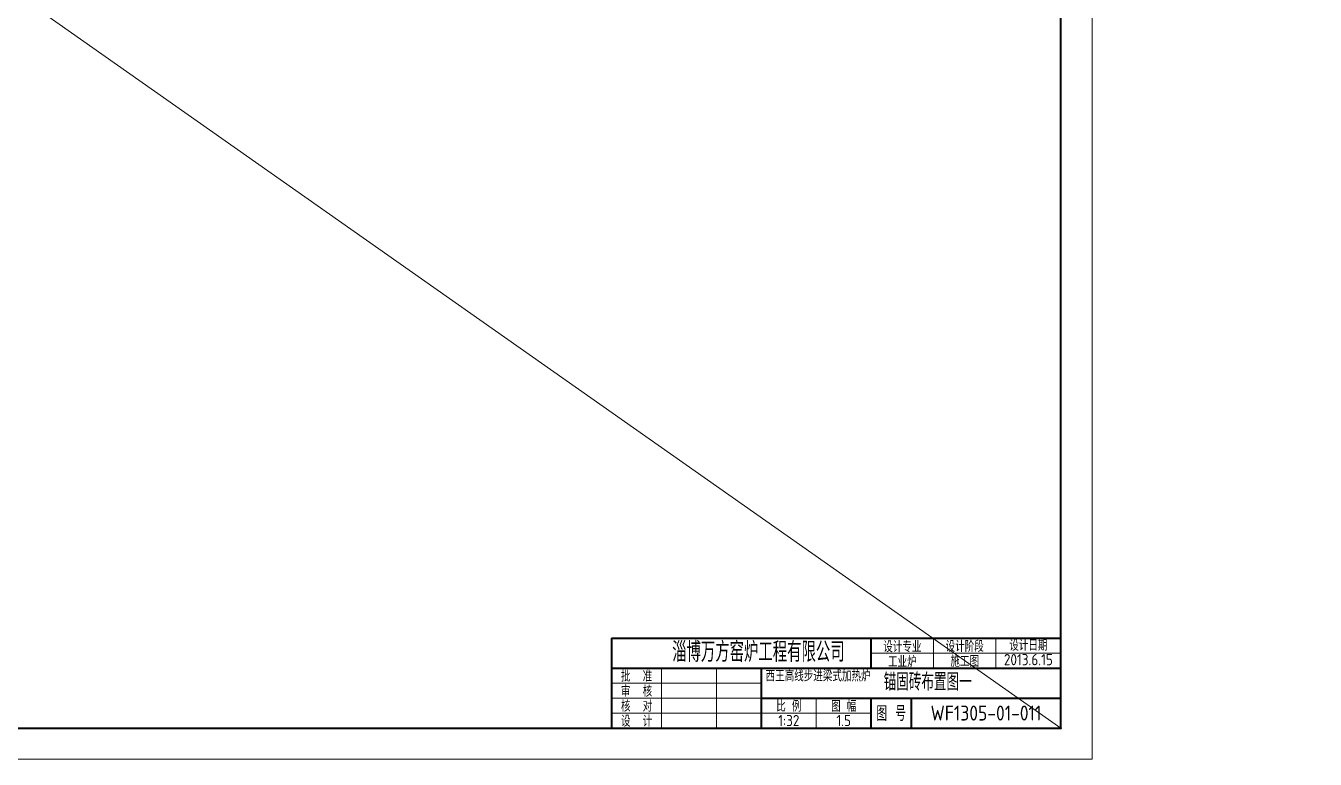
# Model space of a CAD drawing. Header units: millimetres. Extents: x 52110 to 400893, y -153728 to 31997.
# Drawn here: x 225457 to 241992, y -107496 to -98091 of the extents above; entities that cross this region are included whole.
import ezdxf
from ezdxf.enums import TextEntityAlignment as Align

# ---------------------------------------------------------------- set-up
doc = ezdxf.new("R2010")
doc.units = ezdxf.units.MM
doc.header["$LTSCALE"] = 500
for name, color, linetype, lineweight in [('SHI', 7, 'Continuous', 40), ('WEN', 3, 'Continuous', 20), ('XI', 2, 'Continuous', 20)]:
    doc.layers.add(name, color=color, linetype=linetype, lineweight=lineweight)
doc.styles.add('GB', font='gbenor.shx', dxfattribs={"bigfont": 'gbcbig.shx'})

msp = doc.modelspace()

# ---------------------------------------------------------------- linework, layer by layer
at = {"layer": 'SHI'}
for p, q in [((232969.78782, -105943.7778), (232969.78782, -107095.7778)), ((232969.78782, -105943.7778), (238729.78782, -105943.7778)), ((236297.78782, -106327.7778), (236297.78782, -105943.7778)), ((232969.78782, -106327.7778), (238729.78782, -106327.7778)), ((234889.78782, -107095.7778), (234889.78782, -106327.7778)), ((234889.78782, -106711.7778), (238729.78782, -106711.7778)), ((236297.78782, -107095.7778), (236297.78782, -106711.7778)), ((236809.78782, -106711.7778), (236809.78782, -107095.7778))]:
    msp.add_line(p, q, dxfattribs=at)
msp.add_lwpolyline([(206489.78782, -107095.7778), (238729.78782, -107095.7778), (238729.78782, -84135.7778), (206489.78782, -84135.7778)], close=True, dxfattribs=at)
msp.add_point((238729.78782, -107095.7778), dxfattribs=at)
at = {"layer": 'WEN'}
msp.add_line((205489.78782, -83735.7778), (238729.78782, -107095.7778), dxfattribs=at)
at = {"layer": 'XI'}
for p, q in [((237097.78782, -106327.7778), (237097.78782, -105943.7778)), ((237897.78782, -106327.7778), (237897.78782, -105943.7778)), ((236297.78782, -106135.7778), (238729.78782, -106135.7778)), ((233609.78782, -107095.7778), (233609.78782, -106327.7778)), ((234313.78782, -107095.7778), (234313.78782, -106327.7778)), ((232969.78782, -106519.7778), (234889.78782, -106519.7778)), ((232969.78782, -106711.7778), (234889.78782, -106711.7778)), ((235593.78782, -107095.7778), (235593.78782, -106711.7778)), ((232969.78782, -106903.7778), (236297.78782, -106903.7778))]:
    msp.add_line(p, q, dxfattribs=at)
msp.add_lwpolyline([(205489.78782, -107495.7778), (239129.78782, -107495.7778), (239129.78782, -83735.7778), (205489.78782, -83735.7778)], close=True, dxfattribs=at)

# ---------------------------------------------------------------- texts
at = {"layer": 'SHI', "style": 'GB'}
for s, height, p in [('淄博万方窑炉工程有限公司', 256, (233745.78782, -106247.7778)), ('锚固砖布置图一', 224, (236457.78782, -106615.7778))]:
    msp.add_text(s, height=height, dxfattribs=at).set_placement(p)
at = {"layer": 'WEN', "style": 'GB'}
for s, height, p in [('块:A$C211F6658  199个', 2.5, (241964.73715, -99830.94858)), ('西王高线步进梁式加热炉', 144, (234943.86294, -106499.22455))]:
    msp.add_text(s, height=height, dxfattribs=at).set_placement(p)
for s, height, p in [('设计专业', 144, (236697.78782, -106046.06634)), ('设计阶段', 144, (237497.78782, -106039.7778)), ('设计日期', 144, (238313.78782, -106026.76818)), ('施工图', 144, (237497.78782, -106231.7778)), ('2013.6.15', 144, (238313.78782, -106218.76818)), ('工业炉', 144, (236697.78782, -106238.06634)), ('批  准', 144, (233289.78782, -106423.7778)), ('审  核', 144, (233289.78782, -106615.7778)), ('核  对', 144, (233289.78782, -106807.7778)), ('比 例', 144, (235241.78781, -106807.7778)), ('图 幅', 144, (235945.78782, -106807.7778)), ('图 号', 192, (236553.78797, -106903.7778)), ('WF1305-01-011', 192, (237769.78782, -106903.7778)), ('设  计', 144, (233289.78782, -106999.7778)), ('1:32', 144, (235241.78781, -106999.7778)), ('1.5', 144, (235945.78782, -106999.7778))]:
    msp.add_text(s, height=height, dxfattribs=at).set_placement(p, align=Align.MIDDLE)

doc.saveas('drawing.dxf')
